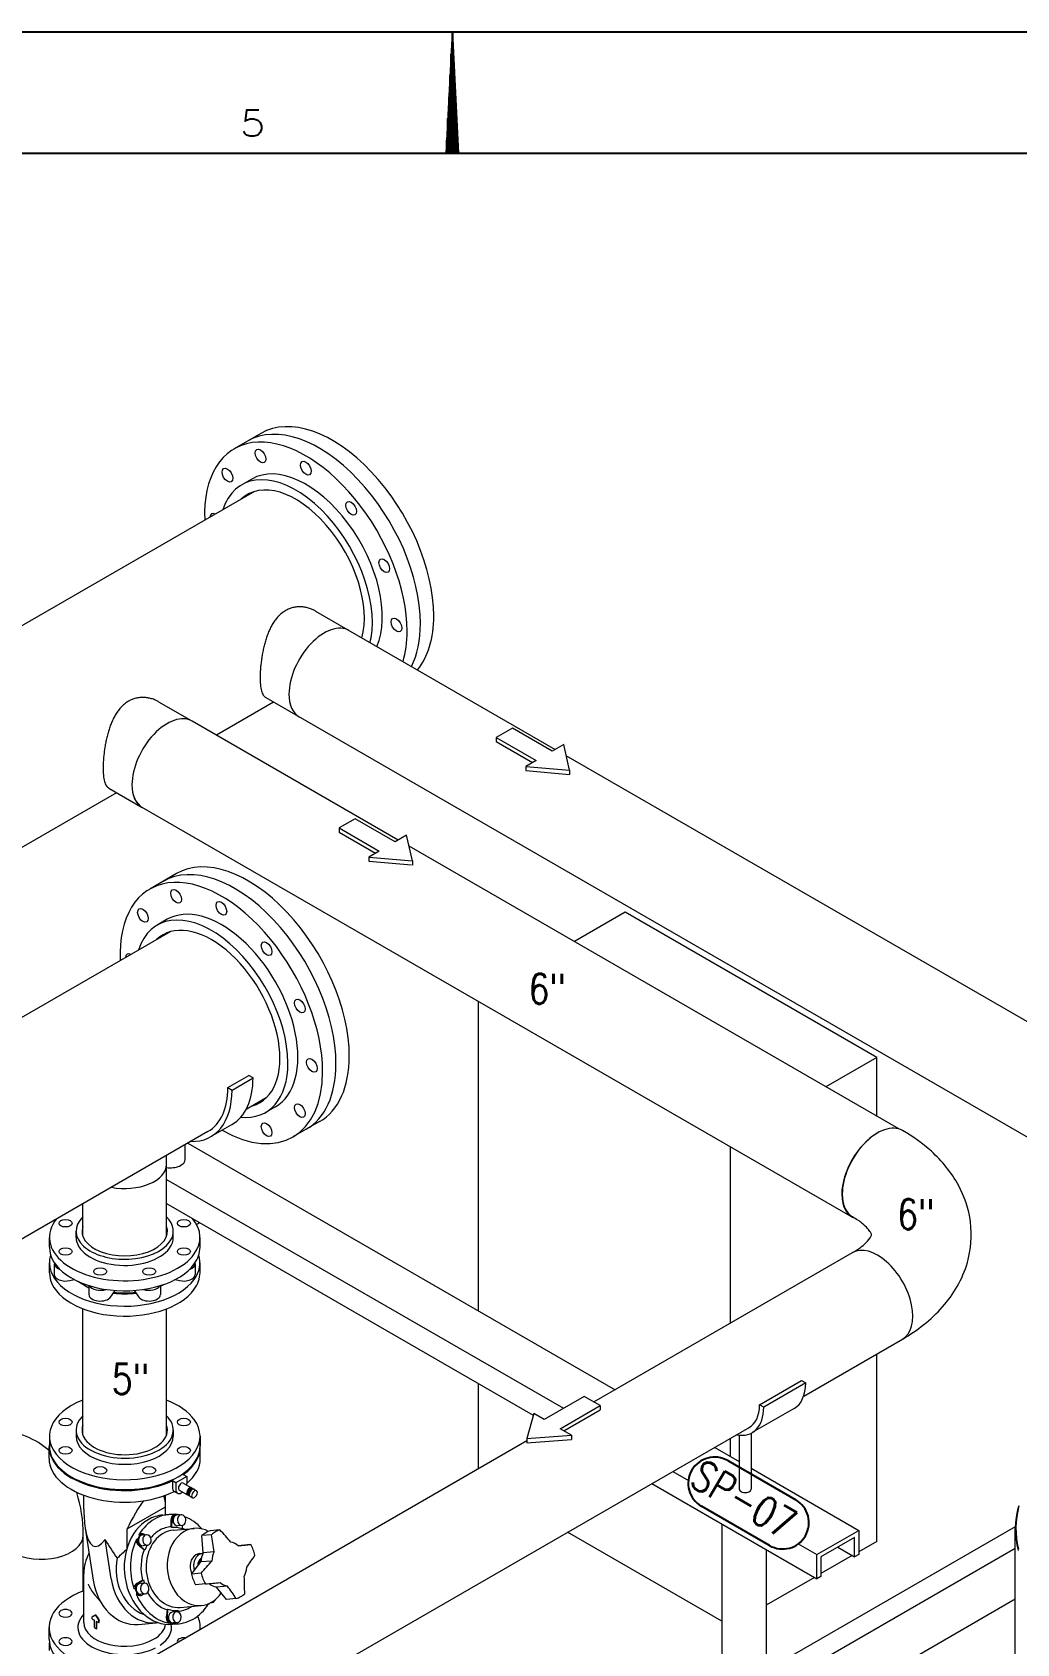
# Model space of a CAD drawing. Header units: millimetres. Extents: x -312439 to 477422, y -331570 to 212570.
# Drawn here: x 359732 to 363799, y 107253 to 113913 of the extents above; entities that cross this region are included whole.
import ezdxf

# ---------------------------------------------------------------- set-up
doc = ezdxf.new("R2010")
doc.units = ezdxf.units.MM
doc.layers.add('ARCONDTEXTO', color=4, linetype='Continuous')
doc.layers.add('FORMATO A1', color=1, linetype='Continuous')
doc.styles.add('ROMANS', font='romans.shx', dxfattribs={"height": 187.5})

# ---------------------------------------------------------------- blocks, each defined once
blk = doc.blocks.new('A$C2D342850')
at = {"layer": 'FORMATO A1', "color": 1, "linetype": 'Continuous'}
for p, q in [((84100, 0), (0, 0)), ((47150, 0), (47099.5, -1000)), ((47150, -1000), (47150, 0)), ((47200.5, -1000), (47150, 0)), ((47141, -1000), (47141, -178.22)), ((47159, -1000), (47159, -178.22)), ((47132, -1000), (47132, -356.44)), ((47168, -1000), (47168, -356.44)), ((47123, -1000), (47123, -534.65)), ((47177, -1000), (47177, -534.65)), ((47114, -1000), (47114, -712.87)), ((47186, -1000), (47186, -712.87)), ((47105, -1000), (47105, -891.09)), ((47195, -1000), (47195, -891.09))]:
    blk.add_line(p, q, dxfattribs=at)
at = {"layer": 'FORMATO A1', "color": 2, "linetype": 'Continuous'}
blk.add_line((2500, -1000), (83100, -1000), dxfattribs=at)
at = {"layer": 'FORMATO A1', "color": 1, "linetype": 'Continuous'}
blk.add_lwpolyline([(45552.39, -643.44), (45449.26, -643.44), (45438.95, -736.25), (45449.26, -725.94), (45480.2, -715.62), (45511.14, -715.62), (45542.08, -725.94), (45562.7, -746.56), (45573.01, -777.5), (45573.01, -798.12), (45562.7, -829.06), (45542.08, -849.69), (45511.14, -860), (45480.2, -860), (45449.26, -849.69), (45438.95, -839.37), (45428.64, -818.75)], dxfattribs=at)

msp = doc.modelspace()

# ---------------------------------------------------------------- linework, layer by layer
at = {"color": 4, "linetype": 'Continuous', "lineweight": 0, "extrusion": (-1.11022e-16, 0.816497, 0.57735)}
for p, q in [((360676.238, 112255.138), (360566.08, 112191.538)), ((360638.34, 112066.38), (360597.117, 112042.58)), ((360327.285, 110435.37), (360217.127, 110371.77)), ((360289.387, 110246.612), (360248.164, 110222.812)), ((360736.419, 109472.33), (360695.196, 109448.53)), ((360918.837, 109410.772), (360808.679, 109347.172)), ((359802.452, 108890.986), (359802.452, 108932.186)), ((359912.679, 108932.186), (359912.679, 108957.586)), ((360314.395, 108932.186), (360314.395, 108957.586)), ((360424.623, 108890.986), (360424.623, 108932.186)), ((359802.452, 108786.186), (359802.452, 108827.386)), ((359822.589, 108822.937), (359822.589, 108778.537)), ((360404.485, 108822.937), (360404.485, 108778.537)), ((360424.623, 108786.186), (360424.623, 108827.386)), ((359886.94, 108753.712), (359904.581, 108757.931)), ((359919.35, 108750.67), (359965.76, 108723.876)), ((359965.76, 108732.94), (359965.76, 108695.877)), ((360055.298, 108685.594), (360071.197, 108707.756)), ((360071.197, 108713.052), (360071.197, 108707.756)), ((360155.877, 108707.756), (360155.877, 108713.052)), ((360155.877, 108707.756), (360171.777, 108685.594)), ((360261.315, 108732.94), (360261.315, 108695.877)), ((360322.494, 108757.931), (360340.135, 108753.712)), ((359802.452, 108110.263), (359802.452, 108069.063)), ((359912.679, 108135.663), (359912.679, 108110.263)), ((360314.395, 108135.663), (360314.395, 108110.263)), ((360424.623, 108110.263), (360424.623, 108069.063)), ((359801.227, 108018.263), (359801.227, 108066.063)), ((360425.847, 108018.263), (360425.847, 108066.063)), ((360324.848, 107918.063), (360310.706, 107926.227)), ((360310.706, 107926.227), (360310.706, 107897.227)), ((360369.881, 107944.063), (360324.848, 107918.063)), ((360324.848, 107918.063), (360324.848, 107889.063)), ((360355.74, 107952.227), (360369.881, 107944.063)), ((360355.754, 107916.594), (360389.529, 107897.094)), ((360369.881, 107944.063), (360369.881, 107915.063)), ((359944.523, 107809.278), (359944.523, 107866.637)), ((360282.552, 107785.638), (360282.552, 107866.637)), ((360317.877, 107882.317), (360331.442, 107874.486)), ((360338.975, 107887.532), (360372.75, 107868.032)), ((360378.068, 107865.244), (360379.8, 107864.244)), ((360380.273, 107871.063), (360380.273, 107869.263)), ((360383.774, 107861.526), (360393.473, 107855.926)), ((360390.665, 107889.063), (360392.224, 107889.963)), ((360394.602, 107893.882), (360396.334, 107892.882)), ((360400.675, 107890.8), (360410.375, 107885.2)), ((360123.2, 107726.93), (360282.276, 107818.772)), ((360270.53, 107784.565), (360296.33, 107786.869)), ((360282.276, 107785.614), (360282.276, 107818.772)), ((360322.328, 107787.548), (360317.828, 107787.146)), ((360346.598, 107785.881), (360328.598, 107784.273)), ((359942.133, 107470.592), (359942.133, 107701.651)), ((359950.871, 107730.55), (359983.615, 107514.714)), ((360123.2, 107648.008), (360123.2, 107726.93)), ((360176.886, 107703.577), (360172.386, 107703.175)), ((360185.268, 107706.653), (360181.103, 107706.281)), ((360203.704, 107703.381), (360185.704, 107701.773)), ((360307.786, 107733.399), (360309.296, 107765.065)), ((360314.247, 107721.701), (360401.058, 107729.454)), ((360350.521, 107741.965), (360332.521, 107740.357)), ((360350.986, 107742.014), (360350.312, 107727.899)), ((360472.129, 107703.264), (360431.682, 107699.651)), ((360438.145, 107628.446), (360431.682, 107699.651)), ((360506.77, 107723.264), (360466.323, 107719.651)), ((360057.565, 107521.319), (360032.92, 107683.765)), ((360166.535, 107684.348), (360162.035, 107683.947)), ((360196.961, 107639.361), (360175.928, 107658.012)), ((360207.626, 107659.465), (360189.626, 107657.857)), ((360483.207, 107632.47), (360438.145, 107628.446)), ((360582.84, 107658.056), (360594.047, 107659.083)), ((360634.494, 107662.695), (360594.047, 107659.083)), ((360389.108, 107540.761), (360427.97, 107590.473)), ((360421.921, 107624.956), (360435.989, 107626.212)), ((360473.032, 107594.498), (360427.97, 107590.473)), ((359944.523, 107339.863), (359944.523, 107543.063)), ((360168.567, 107503.644), (360191.11, 107516.659)), ((360194.132, 107502.657), (360176.132, 107501.049)), ((360429.555, 107544.374), (360389.108, 107540.761)), ((360446.875, 107499.733), (360406.428, 107496.12)), ((360156.792, 107480.046), (360152.292, 107479.644)), ((360165.194, 107458.392), (360160.694, 107457.99)), ((360180.49, 107452.254), (360176.725, 107451.918)), ((360198.054, 107458.741), (360180.054, 107457.133)), ((360194.32, 107458.408), (360187.619, 107454.539)), ((360538.168, 107490.816), (360493.106, 107486.791)), ((360534.152, 107435.552), (360493.106, 107486.791)), ((360574.599, 107439.164), (360534.152, 107435.552)), ((359992.297, 107371.749), (359994.029, 107372.749)), ((360290.152, 107363.618), (360291.662, 107395.284)), ((360327.454, 107384.434), (360309.454, 107382.826)), ((360334.188, 107389.784), (360333.888, 107383.492)), ((360342.728, 107402.822), (360429.539, 107410.576)), ((360456.706, 107416.53), (360455.43, 107416.416)), ((360474.271, 107423.018), (360469.02, 107422.549)), ((359801.227, 107272.063), (359801.227, 107319.863)), ((359979.235, 107364.218), (359980.979, 107365.225)), ((359979.235, 107356.086), (359979.235, 107364.218)), ((359988.219, 107319.497), (359988.219, 107350.064)), ((359996.51, 107314.71), (359996.51, 107345.277)), ((359996.51, 107314.71), (359998.243, 107315.711)), ((359998.243, 107315.711), (359998.243, 107344.355)), ((360006.949, 107348.219), (360008.692, 107349.225)), ((360006.949, 107340.086), (360006.949, 107348.219)), ((360006.949, 107340.086), (360008.692, 107341.093)), ((360008.692, 107341.093), (360008.692, 107349.225)), ((360169.055, 107332.838), (360243.005, 107339.443)), ((360300.893, 107338.06), (360296.393, 107337.658)), ((360310.844, 107333.206), (360336.644, 107335.51)), ((360331.376, 107340.518), (360313.376, 107338.91)), ((360319.646, 107335.635), (360315.146, 107335.233)), ((360425.847, 107313.237), (360425.847, 107319.863)), ((359802.452, 107224.463), (359802.452, 107256.11))]:
    msp.add_line(p, q, dxfattribs=at)
at = {"color": 5, "linetype": 'Continuous', "lineweight": 0, "extrusion": (-1.11022e-16, 0.816497, 0.57735)}
for p, q in [((360650.292, 112015.015), (354182.485, 108280.825)), ((360902.285, 111520.449), (361892.396, 110948.808)), ((360696.16, 111163.431), (370500.469, 105502.91)), ((360253.591, 111145.926), (360391.319, 111066.409)), ((360728.877, 111144.541), (360492.442, 111008.035)), ((361243.712, 110574.29), (360392.271, 111065.869)), ((370706.594, 105859.928), (361937.317, 110922.873)), ((360080.184, 110770.018), (359213.502, 110269.639)), ((360047.467, 110788.907), (360186.146, 110708.841)), ((363118.627, 109015.782), (360186.146, 110708.851)), ((363311.823, 109380.265), (361288.621, 110548.361)), ((360301.339, 110195.247), (358248.773, 109010.197)), ((360697.912, 109508.364), (360614.976, 109460.481)), ((360457.614, 109369.627), (358368.473, 108163.461)), ((360286.594, 108937.961), (360286.594, 109270.889)), ((359940.481, 108937.961), (359940.481, 109071.061)), ((362051.479, 108251.796), (363120.486, 108868.987)), ((359940.481, 108116.037), (359940.481, 108636.937)), ((360286.594, 108116.037), (360286.594, 108636.937)), ((362918.417, 108276.298), (363326.61, 108511.969)), ((360653.561, 106968.683), (362696.175, 108147.987)), ((357853.465, 105828.071), (361775.33, 108092.361))]:
    msp.add_line(p, q, dxfattribs=at)
at = {"color": 1, "linetype": 'Continuous', "lineweight": 0, "extrusion": (-1.11022e-16, 0.816497, 0.57735)}
for p, q in [((361714.939, 111036.992), (361648.506, 110998.637)), ((361880.037, 110941.672), (361714.939, 111036.992)), ((361648.506, 110998.637), (361813.605, 110903.318)), ((361648.506, 110998.637), (361648.506, 110981.551)), ((361648.506, 110981.551), (361798.807, 110894.774)), ((361927.015, 110968.795), (361880.037, 110941.672)), ((361950.879, 110862.417), (361927.015, 110968.795)), ((361813.605, 110903.318), (361770.863, 110878.641)), ((361770.863, 110878.641), (361950.879, 110862.417)), ((361770.863, 110878.641), (361770.863, 110861.554)), ((361770.863, 110861.554), (361950.879, 110845.33)), ((361950.879, 110862.417), (361950.879, 110845.33)), ((361066.246, 110662.469), (360999.813, 110624.114)), ((361231.344, 110567.149), (361066.246, 110662.469)), ((360999.813, 110624.114), (361164.912, 110528.794)), ((360999.813, 110624.114), (360999.813, 110607.027)), ((360999.813, 110607.027), (361150.114, 110520.251)), ((361278.322, 110594.272), (361231.344, 110567.149)), ((361302.186, 110487.894), (361278.322, 110594.272)), ((361164.912, 110528.794), (361122.17, 110504.117)), ((361122.17, 110504.117), (361302.186, 110487.894)), ((361122.17, 110504.117), (361122.17, 110487.031)), ((361122.17, 110487.031), (361298.409, 110471.148)), ((361302.186, 110487.894), (361302.186, 110470.817)), ((362011.27, 108275.01), (361846.172, 108179.691)), ((361912.604, 108141.336), (362077.703, 108236.655)), ((362077.703, 108236.655), (362011.27, 108275.01)), ((362077.703, 108236.655), (362077.703, 108219.569)), ((361803.43, 108204.368), (361775.33, 108100.435)), ((361846.172, 108179.691), (361803.43, 108204.368)), ((361927.402, 108132.793), (362077.703, 108219.569)), ((361775.33, 108100.435), (361959.582, 108114.213)), ((361775.33, 108100.435), (361775.33, 108083.349)), ((361959.582, 108114.213), (361912.604, 108141.336)), ((361959.582, 108114.213), (361959.582, 108097.127)), ((361775.33, 108083.349), (361959.582, 108097.127))]:
    msp.add_line(p, q, dxfattribs=at)
at = {"color": 3, "linetype": 'Continuous', "lineweight": 0, "extrusion": (-1.11022e-16, 0.816497, 0.57735)}
for p, q in [((362181.343, 110275.728), (361971.089, 110154.338)), ((363220.573, 109675.728), (362181.343, 110275.728)), ((361575.125, 108627.984), (361575.125, 109906.924)), ((363220.573, 109675.728), (363010.319, 109554.338)), ((363220.573, 109432.948), (363220.573, 109675.728)), ((362614.356, 109306.924), (362614.356, 108576.773)), ((360410.34, 108985.983), (360422.78, 108993.291)), ((363220.573, 107675.728), (363220.573, 108450.748)), ((361575.125, 107976.773), (361575.125, 108327.984)), ((362614.356, 108100.748), (362614.356, 108027.984)), ((362551.34, 108064.366), (362652.505, 108005.959)), ((360282.552, 107786.503), (360283.116, 107785.689)), ((362579.959, 107345.587), (361943.169, 107713.238)), ((362579.959, 107747.843), (362579.959, 107152.086)), ((363792.783, 107736.296), (362809.167, 107168.405)), ((363792.703, 107165.917), (363792.703, 107728.805)), ((362763.67, 107641.777), (362763.67, 107167.51)), ((362985.887, 107182.435), (363792.703, 107648.25)), ((363220.573, 107675.728), (363145.703, 107632.502)), ((363118.604, 107616.856), (362989.819, 107542.502)), ((362962.72, 107526.856), (362763.67, 107411.935)), ((363792.703, 107436.25), (363276.662, 107138.314))]:
    msp.add_line(p, q, dxfattribs=at)
at = {"color": 7, "linetype": 'Continuous', "lineweight": 0, "extrusion": (-1.11022e-16, 0.816497, 0.57735)}
for p, q in [((360539.746, 109551.169), (360626.349, 109601.169)), ((360557.067, 109541.169), (360643.67, 109591.169)), ((360643.67, 109591.169), (360626.349, 109601.169)), ((360539.746, 109551.169), (360557.067, 109541.169)), ((360469.861, 109348.414), (360556.464, 109398.414)), ((360363.866, 109255.069), (360363.866, 109315.502)), ((360374.088, 109321.404), (362139.091, 108302.379)), ((360286.594, 109171.918), (361925.677, 108225.593)), ((360286.594, 109071.918), (361801.514, 108197.279)), ((362736.149, 108240.693), (362909.354, 108340.693)), ((362926.675, 108330.693), (362753.47, 108230.693)), ((362909.354, 108340.693), (362926.675, 108330.693)), ((362753.47, 108230.693), (362736.149, 108240.693)), ((362878.912, 108225.121), (362705.707, 108125.121)), ((362652.505, 108114.877), (362652.505, 107891.817)), ((362701.495, 108122.86), (362701.495, 107891.817)), ((362701.495, 107977.675), (363145.703, 107721.211)), ((362291.533, 107914.366), (362972.498, 107521.211)), ((362378.135, 107964.366), (362442.286, 107927.329)), ((362972.498, 107621.211), (363145.703, 107721.211)), ((363145.703, 107721.211), (363145.703, 107621.211)), ((362895.985, 107665.386), (362972.498, 107621.211)), ((363128.383, 107691.211), (362989.819, 107611.211)), ((363059.101, 107651.211), (363128.383, 107611.211)), ((363128.383, 107611.211), (363128.383, 107691.211)), ((362972.498, 107521.211), (362972.498, 107621.211)), ((362989.819, 107611.211), (362989.819, 107531.211)), ((363145.703, 107621.211), (363128.383, 107611.211)), ((362989.819, 107531.211), (362972.498, 107521.211))]:
    msp.add_line(p, q, dxfattribs=at)
at = {"color": 1}
for points in [[(362604.668, 108009.395), (362885.865, 107847.046)], [(362777.162, 107658.767), (362495.965, 107821.116)]]:
    msp.add_lwpolyline(points, dxfattribs=at)
for centre, start, end in [((362550.317, 107915.256), 60, 240), ((362831.514, 107752.907), 240, 60)]:
    msp.add_arc(centre, 108.703, start, end, dxfattribs=at)
at = {"color": 4, "linetype": 'Continuous', "lineweight": 0}
msp.add_arc((360113.537, 107543.063), 169.015, 150.3625726, 180, dxfattribs=at)
for centre, major_axis, ratio, start_param, end_param in [((360972.014, 111742.839), (295.776, -512.299), 0.57735027, 0.78539816, 3.14159265), ((360861.856, 111679.239), (295.776, -512.299), 0.57735027, 0.78539816, 3.97765017), ((360916.935, 111711.039), (295.776, -512.299), 0.57735027, 0.78539816, 3.14159265), ((360820.633, 111655.439), (223.516, -387.141), 0.57735027, 0.78539816, 3.6213146), ((360861.856, 111679.239), (-223.516, 387.141), 0.57735027, 3.54680739, 6.28318531), ((360487.733, 111895.239), (15.554, -26.941), 0.57735027, 2.37697695, 3.90620835), ((360972.014, 111742.839), (295.776, -512.299), 0.57735027, 0.21045752, 0.78539816), ((360820.633, 111655.439), (223.516, -387.141), 0.57735027, 0.54233193, 0.78539816), ((360861.856, 111679.239), (295.776, -512.299), 0.57735027, 0.50115513, 0.78539816), ((360916.935, 111711.039), (295.776, -512.299), 0.57735027, 0.36063175, 0.78539816), ((360623.061, 109923.071), (295.776, -512.299), 0.57735027, 0.78539816, 3.14159265), ((360567.982, 109891.271), (295.776, -512.299), 0.57735027, 0.78539816, 3.14159265), ((360512.903, 109859.471), (295.776, -512.299), 0.57735027, 0.78539816, 3.97765017), ((360512.903, 109859.471), (-223.516, 387.141), 0.57735027, 3.14159265, 6.28318531), ((360471.68, 109835.671), (223.516, -387.141), 0.57735027, 0.78539816, 3.6213146), ((360138.78, 110075.471), (15.554, -26.941), 0.57735027, 2.37697695, 3.90620835), ((360471.68, 109835.671), (223.516, -387.141), 0.57735027, 5.89172308, 7.06858347), ((360567.982, 109891.271), (295.776, -512.299), 0.57735027, 0, 0.78539816), ((360623.061, 109923.071), (295.776, -512.299), 0.57735027, 0, 0.78539816), ((360512.903, 109859.471), (295.776, -512.299), 0.57735027, 5.50444835, 7.06858347), ((360113.537, 108932.186), (311.085, 0), 0.57735027, 2.7040277, 5.89048623), ((360113.537, 108957.586), (200.858, 0), 0.57735027, 2.60918095, 5.89048623), ((360113.537, 108957.586), (200.858, 0), 0.57735027, 5.89048623, 6.81559701), ((360113.537, 108932.186), (311.085, 0), 0.57735027, 5.89048623, 6.73079698), ((360113.537, 108932.186), (200.858, 0), 0.57735027, 3.14159265, 5.89048623), ((360113.537, 108932.186), (200.858, 0), 0.57735027, 5.89048623, 6.28318531), ((360113.537, 108827.386), (311.085, 0), 0.57735027, 2.9635992, 5.89048623), ((360113.537, 108890.986), (311.085, 0), 0.57735027, 3.14159265, 5.89048623), ((360113.537, 108890.986), (311.085, 0), 0.57735027, 5.89048623, 6.28318531), ((360113.537, 108827.386), (311.085, 0), 0.57735027, 5.89048623, 6.46117876), ((360113.537, 108786.186), (311.085, 0), 0.57735027, 3.14159265, 5.89048623), ((359869.13, 108822.937), (-46.54, 0), 0.57735027, 6.14209881, 7.32295968), ((359869.13, 108778.537), (-46.54, 0), 0.57735027, 0, 1.96349541), ((360357.945, 108778.537), (46.54, 0), 0.57735027, 4.3196899, 6.28318531), ((360357.945, 108822.937), (46.54, 0), 0.57735027, 5.24341093, 6.42427181), ((360113.537, 108786.186), (311.085, 0), 0.57735027, 5.89048623, 6.28318531), ((360012.3, 108740.277), (46.54, 0), 0.57735027, 3.44340421, 5.24143388), ((360113.537, 108830.586), (227.803, 0), 0.57735027, 4.50645301, 4.91832495), ((360113.537, 108833.786), (227.803, 0), 0.57735027, 4.51593733, 4.90884063), ((360214.774, 108740.277), (46.54, 0), 0.57735027, 4.18334408, 5.98137375), ((360113.537, 108830.586), (227.803, 0), 0.57735027, 5.41827403, 5.49087005), ((360012.3, 108695.877), (46.54, 0), 0.57735027, 3.14159265, 5.89048623), ((360214.774, 108695.877), (46.54, 0), 0.57735027, 3.53429174, 6.28318531), ((360113.537, 108110.263), (311.085, 0), 0.57735027, 2.16072194, 6.67588439), ((360113.537, 108110.263), (311.085, 0), 0.57735027, 0.39269908, 0.98087071), ((360113.537, 108135.663), (200.858, 0), 0.57735027, 2.60918095, 6.67588439), ((360113.537, 108135.663), (200.858, 0), 0.57735027, 0.39269908, 0.5324117), ((360113.537, 108110.263), (200.858, 0), 0.57735027, 3.14159265, 6.28318531), ((360113.537, 108066.063), (312.31, 0), 0.57735027, 3.0530022, 5.39564886), ((360113.537, 108069.063), (311.085, 0), 0.57735027, 3.14159265, 6.28318531), ((360113.537, 108066.063), (312.31, 0), 0.57735027, 5.59992542, 6.37177576), ((360113.537, 108018.263), (312.31, 0), 0.57735027, 3.14159265, 5.42725986), ((360113.537, 108018.263), (312.31, 0), 0.57735027, 5.67519642, 6.28318531), ((360347.364, 107902.063), (8.39, 14.531), 0.57735027, 0.78539816, 3.14159265), ((360347.364, 107902.063), (8.39, 14.531), 0.57735027, 0, 0.78539816), ((360347.364, 107902.063), (-15.922, -27.577), 0.57735027, 2.12577253, 2.35619449), ((360381.139, 107882.563), (8.39, 14.531), 0.57735027, 5.9436171, 7.06858347), ((360113.537, 107439.95), (142.463, 450.411), 0.20190622, 0.52778464, 0.94545449), ((360113.537, 107439.95), (142.463, 450.411), 0.20190622, 5.77224957, 5.99877326), ((360347.364, 107902.063), (-15.922, -27.577), 0.57735027, 5.49778714, 7.29900543), ((360381.139, 107882.563), (8.39, 14.531), 0.57735027, 0.78539816, 3.48116086), ((360386.335, 107879.563), (8.267, 14.319), 0.57735027, 0.78539816, 3.14159265), ((360381.139, 107882.563), (4.899, 8.485), 0.57735027, 0.78539816, 2.79397022), ((360388.067, 107878.563), (8.267, 14.319), 0.57735027, 0.78539816, 3.34982476), ((360388.067, 107878.563), (7.348, 12.728), 0.57735027, 0.78539816, 3.13938294), ((360392.224, 107876.163), (8.451, 14.637), 0.57735027, 0.78539816, 3.14159265), ((360390.665, 107877.063), (7.348, 12.728), 0.57735027, 0.78539816, 2.35619449), ((360381.139, 107882.563), (4.899, 8.485), 0.57735027, 0.34762244, 0.78539816), ((360386.335, 107879.563), (8.267, 14.319), 0.57735027, 0, 0.78539816), ((360388.067, 107878.563), (8.267, 14.319), 0.57735027, 6.0749532, 7.06858347), ((360388.067, 107878.563), (7.348, 12.728), 0.57735027, 0.00220971, 0.78539816), ((360401.924, 107870.563), (8.451, 14.637), 0.57735027, 0.78539816, 3.92699082), ((360392.224, 107876.163), (8.451, 14.637), 0.57735027, 0, 0.78539816), ((360401.924, 107870.563), (8.451, 14.637), 0.57735027, 3.92699082, 7.06858347), ((360113.537, 107640.263), (-109.997, 312.406), 0.41075435, 0.86214009, 1.13708782), ((360316.487, 107561.19), (20.157, -225.679), 0.78867513, 3.49247206, 3.96360681), ((360290.687, 107558.885), (20.157, -225.679), 0.78867513, 3.14159265, 3.49247206), ((360316.487, 107561.19), (20.157, -225.679), 0.78867513, 3.02133731, 3.49247206), ((360330.559, 107762.315), (2.397, -26.838), 0.78867513, 3.42555511, 4.53966962), ((360330.559, 107762.315), (-1.961, 21.958), 0.78867513, 0.35087941, 3.14159265), ((360320.987, 107561.591), (20.157, -225.679), 0.78867513, 2.92169041, 3.02133731), ((360330.559, 107762.315), (-1.961, 21.958), 0.78867513, 0, 0.35087941), ((360348.559, 107763.923), (-1.961, 21.958), 0.78867513, 0.35087941, 3.49247206), ((360348.559, 107763.923), (-1.961, 21.958), 0.78867513, 3.49247206, 6.63406472), ((360316.487, 107561.19), (20.157, -225.679), 0.78867513, 2.3251827, 2.77273071), ((360113.537, 108292.569), (125.52, 637.854), 0.17744612, 2.6827721, 3.48140341), ((360290.687, 107558.885), (20.157, -225.679), 0.78867513, 3.49247206, 6.28318531), ((360320.987, 107561.591), (20.157, -225.679), 0.78867513, 3.96360681, 4.06853487), ((360187.665, 107679.815), (1.961, -21.958), 0.78867513, 3.49247206, 6.28318531), ((360187.665, 107679.815), (2.397, -26.838), 0.78867513, 2.52903792, 3.55938902), ((360187.665, 107679.815), (1.961, -21.958), 0.78867513, 3.14159265, 3.49247206), ((360205.665, 107681.423), (1.961, -21.958), 0.78867513, 3.49247206, 6.63406472), ((360328.487, 107562.261), (14.241, -159.439), 0.78867513, 3.49247206, 6.28318531), ((360205.665, 107681.423), (1.961, -21.958), 0.78867513, 0.35087941, 3.49247206), ((360319.241, 107561.436), (15.584, -174.478), 0.78867513, 3.49247206, 3.81420683), ((360319.241, 107561.436), (15.584, -174.478), 0.78867513, 3.1233025, 3.49247206), ((360328.487, 107562.261), (14.241, -159.439), 0.78867513, 3.14159265, 3.49247206), ((360415.298, 107570.015), (14.241, -159.439), 0.78867513, 3.49247206, 6.63406472), ((360320.987, 107561.591), (15.33, -171.638), 0.78867513, 2.81186798, 3.12587859), ((360319.241, 107561.436), (15.584, -174.478), 0.78867513, 2.72335862, 2.80178161), ((360415.298, 107570.015), (14.241, -159.439), 0.78867513, 2.67036788, 3.49247206), ((360500.237, 107577.601), (13.075, -146.387), 0.78867513, 3.32502399, 3.65992014), ((360540.684, 107581.214), (-13.075, 146.387), 0.78867513, 0.35087941, 0.51832749), ((359951.233, 107528.434), (-80.195, 875.158), 0.61480915, 4.7750799, 4.85691043), ((360540.684, 107581.214), (-13.075, 146.387), 0.78867513, 0.18343133, 0.35087941), ((360047.688, 107584.123), (-692.367, 541.258), 0.47025443, 4.31111475, 4.39294528), ((360113.537, 107837.463), (-109.997, 312.406), 0.41075435, 1.93571912, 2.24746612), ((360316.487, 107561.19), (20.157, -225.679), 0.78867513, 4.06853487, 5.01080437), ((360187.665, 107679.815), (2.397, -26.838), 0.78867513, 4.47275266, 5.58686717), ((360319.241, 107561.436), (15.584, -174.478), 0.78867513, 4.17050005, 4.90883918), ((360320.987, 107561.591), (15.33, -171.638), 0.78867513, 4.03823079, 4.17307614), ((360545.3, 107581.626), (-8.172, 91.492), 0.78867513, 0.91288839, 1.35966676), ((360545.3, 107581.626), (-8.172, 91.492), 0.78867513, 5.62527737, 6.07205574), ((360001.677, 107605.942), (875.227, 79.434), 0.00111499, 5.4386381, 5.52046863), ((360540.684, 107581.214), (-13.075, 146.387), 0.78867513, 5.06326839, 5.23071647), ((360540.684, 107581.214), (-13.075, 146.387), 0.78867513, 4.89582031, 5.06326839), ((360223.937, 107552.923), (16.452, -184.203), 0.78867513, 4.3470859, 5.96220821), ((360426.737, 107571.037), (4.816, -53.919), 0.78867513, 3.49247206, 5.18295352), ((360440.805, 107572.293), (4.816, -53.919), 0.78867513, 3.49247206, 4.9562129), ((360426.737, 107571.037), (4.816, -53.919), 0.78867513, 3.14159265, 3.49247206), ((360446.087, 107572.765), (3.487, -39.036), 0.78867513, 3.55078687, 4.61006911), ((360456.737, 107573.716), (4.031, -45.136), 0.78867513, 3.8637936, 4.46046304), ((360440.805, 107572.293), (4.816, -53.919), 0.78867513, 3.11509217, 3.49247206), ((360500.237, 107577.601), (8.172, -91.492), 0.78867513, 4.05448104, 4.50125942), ((359966.57, 107585.673), (685.892, 549.439), 0.39604584, 5.10411779, 5.18594832), ((360545.3, 107581.626), (-8.172, 91.492), 0.78867513, 4.05448104, 4.50125942), ((360049.904, 107481.643), (685.892, 549.439), 0.39604584, 5.31415768, 5.39598821), ((360149.987, 107546.318), (19.067, -213.481), 0.78867513, 4.79028276, 6.28318531), ((360223.937, 107552.923), (19.067, -213.481), 0.78867513, 4.79028276, 6.33318172), ((360178.093, 107479.091), (-2.397, 26.838), 0.78867513, 0.35087941, 1.46499392), ((360178.093, 107479.091), (1.961, -21.958), 0.78867513, 3.49247206, 6.28318531), ((360178.093, 107479.091), (1.961, -21.958), 0.78867513, 3.14159265, 3.49247206), ((360196.093, 107480.699), (1.961, -21.958), 0.78867513, 3.49247206, 6.63406472), ((360196.093, 107480.699), (1.961, -21.958), 0.78867513, 0.35087941, 3.49247206), ((360320.987, 107561.591), (15.33, -171.638), 0.78867513, 4.90626309, 4.99133658), ((360500.237, 107577.601), (13.075, -146.387), 0.78867513, 4.89582031, 5.23071647), ((360540.684, 107581.214), (-13.075, 146.387), 0.78867513, 1.75422766, 1.92167574), ((360540.684, 107581.214), (-13.075, 146.387), 0.78867513, 1.92167574, 2.08912382), ((360014.798, 107461.374), (875.227, 79.434), 0.00111499, 5.22859821, 5.31042874), ((360500.237, 107577.601), (8.172, -91.492), 0.78867513, 5.62700023, 6.07205574), ((360545.3, 107581.626), (-8.172, 91.492), 0.78867513, 2.48368471, 2.93046309), ((360065.241, 107538.881), (80.195, -875.158), 0.61480915, 1.42344736, 1.50527789), ((360113.537, 107319.863), (312.31, 0), 0.57735027, 2.14263185, 4.74984675), ((360320.987, 107561.591), (-20.157, 225.679), 0.78867513, 1.86921171, 1.97413976), ((360316.487, 107561.19), (20.157, -225.679), 0.78867513, 5.11573242, 6.05800192), ((360178.093, 107479.091), (-2.397, 26.838), 0.78867513, 2.37835756, 3.49247206), ((360319.241, 107561.436), (15.584, -174.478), 0.78867513, 5.23473025, 5.95603674), ((360415.298, 107570.015), (14.241, -159.439), 0.78867513, 0.35087941, 0.76322728), ((360472.309, 107444.976), (-1.961, 21.958), 0.78867513, 3.49247206, 4.21092931), ((359968.787, 107483.193), (-692.367, 541.258), 0.47025443, 4.10107486, 4.18290539), ((360540.684, 107581.214), (-13.075, 146.387), 0.78867513, 3.32502399, 3.49247206), ((360540.684, 107581.214), (-13.075, 146.387), 0.78867513, 3.49247206, 3.65992014), ((359869.243, 107378.285), (27.312, 0), 0.57735027, 2.35619449, 5.49778714), ((359869.243, 107378.285), (27.312, 0), 0.57735027, 5.49778714, 8.6393798), ((360113.537, 107319.863), (193.51, 0), 0.57735027, 2.63297339, 5.4254057), ((360113.537, 107441.747), (171.464, 98.93), 0.00028422, 3.81232099, 3.92685677), ((360113.537, 107441.747), (169.015, 97.517), 0.00028422, 3.81065404, 3.9268572), ((360113.537, 107441.756), (-121.263, 209.897), 0.57753972, 1.57066206, 1.68519824), ((360113.537, 107441.756), (-119.531, 206.898), 0.57753972, 1.5706625, 1.68686608), ((360320.987, 107561.591), (15.33, -171.638), 0.78867513, 5.95346064, 6.26747125), ((360311.415, 107360.868), (1.961, -21.958), 0.78867513, 3.49247206, 6.28318531), ((360311.415, 107360.868), (1.961, -21.958), 0.78867513, 3.14159265, 3.49247206), ((360329.415, 107362.476), (1.961, -21.958), 0.78867513, 3.49247206, 6.63406472), ((360329.415, 107362.476), (1.961, -21.958), 0.78867513, 0.35087941, 3.49247206), ((360319.241, 107561.436), (15.584, -174.478), 0.78867513, 6.27755763, 6.63406472), ((360319.241, 107561.436), (15.584, -174.478), 0.78867513, 0.35087941, 0.41823404), ((360316.487, 107561.19), (20.157, -225.679), 0.78867513, 0.35087941, 0.80912319), ((360113.537, 107319.863), (312.31, 0), 0.57735027, 6.24572754, 6.54817654), ((360454.309, 107443.368), (-2.397, 26.838), 0.78867513, 3.08799829, 3.55938902), ((360320.987, 107561.591), (-20.157, 225.679), 0.78867513, 3.96360681, 3.97106524), ((360472.309, 107444.976), (-1.961, 21.958), 0.78867513, 2.91243276, 3.49247206), ((360113.537, 107339.863), (169.015, 0), 0.57735027, 3.14159265, 5.49778714), ((360113.537, 107417.629), (-171.464, 0), 0.57735027, 0.67089233, 0.7511986), ((360113.537, 107387.063), (-171.464, 0), 0.57735027, 0.7511986, 0.81959773), ((360113.537, 107417.629), (-171.464, 0), 0.57735027, 0.81959773, 0.89996428), ((360113.537, 107339.863), (169.015, 0), 0.57735027, 5.49778714, 6.21854057), ((360113.537, 107319.863), (193.51, 0), 0.57735027, 5.57016859, 6.39963008), ((360311.415, 107360.868), (-2.397, 26.838), 0.78867513, 1.39807696, 2.51219147), ((360320.987, 107561.591), (-20.157, 225.679), 0.78867513, 2.91640926, 3.02133731), ((360316.487, 107561.19), (20.157, -225.679), 0.78867513, 6.16292997, 6.63406472), ((360311.415, 107360.868), (-2.397, 26.838), 0.78867513, 3.42555511, 3.75414739), ((360113.537, 107272.063), (312.31, 0), 0.57735027, 3.14159265, 4.50414373), ((359869.243, 107261.441), (27.312, 0), 0.57735027, 2.35619449, 5.49778714), ((359869.243, 107261.441), (27.312, 0), 0.57735027, 5.49778714, 8.6393798), ((360357.832, 107261.441), (27.312, 0), 0.57735027, 2.35619449, 3.33047471), ((360357.832, 107261.441), (27.312, 0), 0.57735027, 1.38191427, 2.35619449)]:
    msp.add_ellipse(centre, major_axis=major_axis, ratio=ratio, start_param=start_param, end_param=end_param, dxfattribs=at)
for centre, major_axis in [((360674.794, 112161.362), (15.554, -26.941)), ((360537.856, 112082.3), (15.554, -26.941)), ((360861.856, 112111.239), (15.554, -26.941)), ((361048.917, 111945.362), (15.554, -26.941)), ((361185.856, 111708.177), (15.554, -26.941)), ((361235.979, 111463.239), (15.554, -26.941)), ((360325.841, 110341.594), (15.554, -26.941)), ((360512.903, 110291.471), (15.554, -26.941)), ((360188.903, 110262.532), (15.554, -26.941)), ((360699.964, 110125.594), (15.554, -26.941)), ((360836.903, 109888.409), (15.554, -26.941)), ((360887.026, 109643.471), (15.554, -26.941)), ((360836.903, 109456.409), (15.554, -26.941)), ((360699.964, 109377.348), (15.554, -26.941)), ((359869.13, 108990.635), (26.944, 0)), ((360357.945, 108990.635), (26.944, 0)), ((359869.13, 108873.737), (26.944, 0)), ((360357.945, 108873.737), (26.944, 0)), ((360012.3, 108791.077), (26.944, 0)), ((360214.774, 108791.077), (26.944, 0)), ((359869.13, 108168.712), (26.944, 0)), ((360357.945, 108168.712), (26.944, 0)), ((359869.13, 108051.814), (26.944, 0)), ((360357.945, 108051.814), (26.944, 0)), ((360012.3, 107969.154), (26.944, 0)), ((360214.774, 107969.154), (26.944, 0))]:
    msp.add_ellipse(centre, major_axis=major_axis, ratio=0.57735027, dxfattribs=at)
at = {"color": 5, "linetype": 'Continuous', "lineweight": 0}
for centre, major_axis, start_param, end_param in [((360820.633, 111655.439), (200.246, -346.836), 0.51340821, 3.28160648), ((360937.902, 111261.873), (-103.062, -178.509), 3.14159265, 5.49778714), ((360937.902, 111261.873), (103.062, 178.509), 0, 2.35619449), ((360937.902, 111261.873), (-103.062, -178.509), 5.49778714, 6.28318531), ((360937.902, 111261.873), (103.062, 178.509), 2.35619449, 3.14159265), ((360289.209, 110887.36), (-103.062, -178.509), 3.14159265, 5.49778714), ((360289.209, 110887.36), (-103.062, -178.509), 5.49778714, 6.28318531), ((360289.209, 110887.35), (103.062, 178.509), 2.35619449, 3.15078769), ((360471.68, 109835.671), (200.246, -346.836), 6.14317148, 9.56479178), ((363223.548, 109195.378), (-103.062, -178.509), 3.14159265, 5.49778714), ((363221.69, 109194.291), (-103.062, -178.509), 3.92699082, 5.49778714), ((360113.537, 109233.974), (-173.056, 0), 1.24752651, 3.14159265), ((360113.537, 109233.974), (173.056, 0), 4.38911916, 6.28318531), ((363221.69, 109194.291), (-103.062, -178.509), 5.49778714, 6.40824165), ((363223.548, 109195.378), (-103.062, -178.509), 5.49778714, 6.28318531), ((360113.537, 108957.586), (176.363, 0), 2.94763963, 6.47713833), ((363223.548, 108690.478), (-103.062, 178.509), 3.14159265, 6.28318531), ((360113.537, 108135.663), (176.363, 0), 2.94763963, 3.53429174), ((360113.537, 108135.663), (176.363, 0), 3.53429174, 6.47713833), ((359769.077, 107701.651), (-173.056, 0), 0.78539816, 3.14159265)]:
    msp.add_ellipse(centre, major_axis=major_axis, ratio=0.57735027, start_param=start_param, end_param=end_param, dxfattribs=at)
at = {"color": 3, "linetype": 'Continuous', "lineweight": 0}
for centre, major_axis, start_param, end_param in [((360289.209, 110887.35), (103.062, 178.509), 2.35613471, 2.35619449), ((364841.471, 107728.805), (-1048.768, 0), 6.12772105, 6.43448057), ((364841.471, 107728.805), (-1046.319, 0), 6.1272654, 6.42392093)]:
    msp.add_ellipse(centre, major_axis=major_axis, ratio=0.57735027, start_param=start_param, end_param=end_param, dxfattribs=at)
at = {"color": 7, "linetype": 'Continuous', "lineweight": 0}
for centre, major_axis, start_param, end_param in [((360345.93, 109763.069), (210.534, -364.655), 0, 0.78539816), ((360259.327, 109713.069), (210.534, -364.655), 5.94041338, 7.06858347), ((360259.327, 109713.069), (198.286, -343.442), 0, 0.78539816), ((360302.629, 109255.069), (-61.237, 0), 1.30585817, 3.14159265), ((362763.602, 108424.843), (-115.31, 199.722), 3.14159265, 3.92699082), ((362590.397, 108324.843), (-103.062, 178.509), 3.11488021, 3.92699082), ((362590.397, 108324.843), (-115.31, 199.722), 2.67580402, 3.92699082), ((362677, 107891.817), (24.495, 0), 3.14159265, 6.28318531)]:
    msp.add_ellipse(centre, major_axis=major_axis, ratio=0.57735027, start_param=start_param, end_param=end_param, dxfattribs=at)
at = {"color": 5, "linetype": 'Continuous', "lineweight": 0}
for points, knots in [([(360777.994, 111522.496), (360773.309, 111519.791), (360768.701, 111516.709), (360759.742, 111509.81), (360755.391, 111505.994), (360747.018, 111497.683), (360742.997, 111493.188), (360735.329, 111483.604), (360731.683, 111478.515), (360724.788, 111467.852), (360721.536, 111462.273), (360715.426, 111450.743), (360712.568, 111444.79), (360707.24, 111432.648), (360704.768, 111426.457), (360700.193, 111413.982), (360698.09, 111407.697), (360694.237, 111395.209), (360692.416, 111388.777), (360689.008, 111375.646), (360687.421, 111368.946), (360684.496, 111355.409), (360683.158, 111348.571), (360680.735, 111334.889), (360679.651, 111328.045), (360677.738, 111314.482), (360676.907, 111307.755), (360675.494, 111294.543), (360674.913, 111288.057), (360673.991, 111275.442), (360673.652, 111269.313), (360673.204, 111257.518), (360673.096, 111251.851), (360673.096, 111241.066), (360673.204, 111235.795), (360673.652, 111225.627), (360673.991, 111220.73), (360674.913, 111211.415), (360675.494, 111206.996), (360676.907, 111198.715), (360677.738, 111194.853), (360679.651, 111187.736), (360680.735, 111184.478), (360683.158, 111178.589), (360684.496, 111175.959), (360687.421, 111171.328), (360689.008, 111169.327), (360692.416, 111165.934), (360694.237, 111164.541), (360696.16, 111163.431)], [0, 0, 0, 0, 8.11510568, 8.11510568, 16.23021135, 16.23021135, 24.34531703, 24.34531703, 32.46042271, 32.46042271, 40.57552839, 40.57552839, 48.69063406, 48.69063406, 56.80573974, 56.80573974, 64.92084542, 64.92084542, 73.00951141, 73.00951141, 81.09817741, 81.09817741, 89.1868434, 89.1868434, 97.2755094, 97.2755094, 105.36417539, 105.36417539, 113.45284139, 113.45284139, 121.54150739, 121.54150739, 129.63017338, 129.63017338, 137.71883938, 137.71883938, 145.80750537, 145.80750537, 153.89617137, 153.89617137, 161.98483736, 161.98483736, 170.07350336, 170.07350336, 178.16216935, 178.16216935, 186.25083535, 186.25083535, 194.33950134, 194.33950134, 194.33950134, 194.33950134]), ([(360902.285, 111520.449), (360897.833, 111523.019), (360893.145, 111525.383), (360883.389, 111529.584), (360878.322, 111531.423), (360867.921, 111534.483), (360862.586, 111535.706), (360851.77, 111537.464), (360846.289, 111538.001), (360835.305, 111538.341), (360829.797, 111538.145), (360818.876, 111536.997), (360813.463, 111536.045), (360802.85, 111533.395), (360797.649, 111531.696), (360787.564, 111527.6), (360782.679, 111525.201), (360777.994, 111522.496)], [453.5998481, 453.5998481, 453.5998481, 453.5998481, 461.71495378, 461.71495378, 469.83005946, 469.83005946, 477.94516514, 477.94516514, 486.06027081, 486.06027081, 494.17537649, 494.17537649, 502.29048217, 502.29048217, 510.40558784, 510.40558784, 518.52069352, 518.52069352, 518.52069352, 518.52069352]), ([(360253.591, 111145.926), (360249.14, 111148.496), (360244.451, 111150.859), (360234.696, 111155.061), (360229.629, 111156.899), (360219.228, 111159.96), (360213.893, 111161.182), (360203.077, 111162.941), (360197.596, 111163.478), (360186.612, 111163.818), (360181.104, 111163.622), (360170.183, 111162.473), (360164.77, 111161.521), (360154.157, 111158.871), (360148.956, 111157.173), (360138.871, 111153.076), (360133.986, 111150.678), (360129.301, 111147.973)], [453.5998481, 453.5998481, 453.5998481, 453.5998481, 461.71495378, 461.71495378, 469.83005946, 469.83005946, 477.94516514, 477.94516514, 486.06027081, 486.06027081, 494.17537649, 494.17537649, 502.29048217, 502.29048217, 510.40558784, 510.40558784, 518.52069352, 518.52069352, 518.52069352, 518.52069352]), ([(360129.301, 111147.973), (360124.615, 111145.268), (360120.008, 111142.186), (360111.049, 111135.287), (360106.697, 111131.471), (360098.325, 111123.16), (360094.304, 111118.665), (360086.636, 111109.08), (360082.99, 111103.992), (360076.095, 111093.329), (360072.842, 111087.75), (360066.733, 111076.219), (360063.875, 111070.267), (360058.546, 111058.125), (360056.074, 111051.934), (360051.5, 111039.459), (360049.397, 111033.174), (360045.543, 111020.685), (360043.723, 111014.254), (360040.315, 111001.123), (360038.728, 110994.423), (360035.803, 110980.886), (360034.464, 110974.048), (360032.042, 110960.366), (360030.958, 110953.521), (360029.044, 110939.958), (360028.213, 110933.232), (360026.801, 110920.02), (360026.219, 110913.533), (360025.298, 110900.919), (360024.959, 110894.79), (360024.511, 110882.995), (360024.403, 110877.328), (360024.403, 110866.543), (360024.511, 110861.272), (360024.959, 110851.104), (360025.298, 110846.207), (360026.219, 110836.892), (360026.801, 110832.473), (360028.213, 110824.192), (360029.044, 110820.33), (360030.958, 110813.213), (360032.042, 110809.954), (360034.464, 110804.066), (360035.803, 110801.435), (360038.728, 110796.804), (360040.315, 110794.804), (360043.723, 110791.411), (360045.543, 110790.018), (360047.467, 110788.907)], [0, 0, 0, 0, 8.11510568, 8.11510568, 16.23021135, 16.23021135, 24.34531703, 24.34531703, 32.46042271, 32.46042271, 40.57552839, 40.57552839, 48.69063406, 48.69063406, 56.80573974, 56.80573974, 64.92084542, 64.92084542, 73.00951141, 73.00951141, 81.09817741, 81.09817741, 89.1868434, 89.1868434, 97.2755094, 97.2755094, 105.36417539, 105.36417539, 113.45284139, 113.45284139, 121.54150739, 121.54150739, 129.63017338, 129.63017338, 137.71883938, 137.71883938, 145.80750537, 145.80750537, 153.89617137, 153.89617137, 161.98483736, 161.98483736, 170.07350336, 170.07350336, 178.16216935, 178.16216935, 186.25083535, 186.25083535, 194.33950134, 194.33950134, 194.33950134, 194.33950134]), ([(363326.61, 108511.969), (363388.589, 108547.752), (363444.898, 108591.292), (363537.696, 108696.444), (363574.609, 108758.401), (363609.947, 108881.685), (363614.622, 108939.646), (363600.463, 109049.586), (363582.833, 109101.286), (363528.729, 109201.21), (363490.095, 109247.801), (363409.647, 109320.605), (363369.525, 109349.11), (363326.61, 109373.887)], [1.57079633, 1.57079633, 1.57079633, 1.57079633, 1.88495559, 1.88495559, 2.1921911, 2.1921911, 2.43041341, 2.43041341, 2.65917144, 2.65917144, 2.92406257, 2.92406257, 3.14159265, 3.14159265, 3.14159265, 3.14159265]), ([(363120.486, 108868.987), (363143.77, 108882.43), (363161.686, 108896.231), (363186.037, 108919.777), (363192.536, 108929.391), (363199.431, 108942.522), (363198.542, 108942.903), (363198.54, 108942.956), (363199.247, 108944.635), (363189.242, 108961.517), (363178.749, 108974.874), (363149.408, 108998.641), (363136.143, 109007.829), (363120.486, 109016.869)], [1.57079633, 1.57079633, 1.57079633, 1.57079633, 1.81792283, 1.81792283, 2.06181007, 2.06181007, 2.37173543, 2.37173543, 2.68589469, 2.68589469, 2.97542219, 2.97542219, 3.14159265, 3.14159265, 3.14159265, 3.14159265]), ([(359801.227, 108051.434), (359773.629, 108075.209), (359741.982, 108094.81), (359666.197, 108126.451), (359621.205, 108135.335), (359525.839, 108137.944), (359475.745, 108129.412), (359403.943, 108106.282), (359380.335, 108096.712), (359357.316, 108085.632)], [3.817877546, 3.817877546, 3.817877546, 3.817877546, 4.00120974, 4.00120974, 4.22996777, 4.22996777, 4.4948589, 4.4948589, 4.629461048, 4.629461048, 4.629461048, 4.629461048])]:
    msp.add_open_spline(points, degree=3, knots=knots, dxfattribs=at)
at = {"color": 4, "linetype": 'Continuous', "lineweight": 0}
for points, knots in [([(359942.133, 107701.651), (359942.133, 107761.736), (359934.113, 107820.956), (359914.939, 107878.027), (359914.721, 107878.669), (359914.502, 107879.311)], [3.141592654, 3.141592654, 3.141592654, 3.141592654, 3.455751919, 3.455751919, 3.459329949, 3.459329949, 3.459329949, 3.459329949]), ([(360310.706, 107897.227), (360310.706, 107896.354), (360310.748, 107895.494), (360310.919, 107893.818), (360311.046, 107893.012), (360311.548, 107890.685), (360312.042, 107889.254), (360313.025, 107887.297), (360313.393, 107886.679), (360314.192, 107885.535), (360314.625, 107885.005), (360315.555, 107884.028), (360316.053, 107883.582), (360316.996, 107882.865), (360317.428, 107882.577), (360317.877, 107882.317)], [0.0511426135, 0.0511426135, 0.0511426135, 0.0511426135, 0.05244948, 0.05244948, 0.0537563466, 0.0537563466, 0.0563700797, 0.0563700797, 0.0576769463, 0.0576769463, 0.0589838128, 0.0589838128, 0.0602906794, 0.0602906794, 0.0613043313, 0.0613043313, 0.0613043313, 0.0613043313]), ([(360306.013, 107764.772), (360305.998, 107767.263), (360306.26, 107769.661), (360307.057, 107773.122), (360307.394, 107774.256), (360308.185, 107776.41), (360308.642, 107777.437), (360309.674, 107779.395), (360310.253, 107780.33), (360311.522, 107782.076), (360312.204, 107782.878), (360313.658, 107784.343), (360314.431, 107785.006), (360316.068, 107786.191), (360316.933, 107786.711), (360317.828, 107787.146)], [0.0000003958, 0.0000003958, 0.0000003958, 0.0000003958, 0.0030544359, 0.0030544359, 0.004581456, 0.004581456, 0.006108476, 0.006108476, 0.0076354961, 0.0076354961, 0.0091625162, 0.0091625162, 0.0106895362, 0.0106895362, 0.0122165563, 0.0122165563, 0.0122165563, 0.0122165563]), ([(360172.386, 107703.175), (360174.163, 107704.364), (360176.053, 107705.217), (360179.049, 107706.009), (360180.077, 107706.189), (360181.103, 107706.281)], [0.00000019771, 0.00000019771, 0.00000019771, 0.00000019771, 0.00305405079, 0.00305405079, 0.00457632177, 0.00457632177, 0.00457632177, 0.00457632177]), ([(360121.427, 107641.934), (360114.88, 107636.11), (360108.516, 107630.375), (360095.501, 107618.575), (360088.877, 107612.528), (360082.37, 107606.607)], [0.0385309413, 0.0385309413, 0.0385309413, 0.0385309413, 0.0501827108, 0.0501827108, 0.062883744, 0.062883744, 0.062883744, 0.062883744]), ([(360172.645, 107657.719), (360170.862, 107659.17), (360169.258, 107660.876), (360167.126, 107663.822), (360166.476, 107664.851), (360165.299, 107666.987), (360164.771, 107668.096), (360163.838, 107670.396), (360163.432, 107671.595), (360162.769, 107674.006), (360162.508, 107675.226), (360162.126, 107677.692), (360162.005, 107678.941), (360161.909, 107681.455), (360161.935, 107682.705), (360162.035, 107683.947)], [0.0005802616, 0.0005802616, 0.0005802616, 0.0005802616, 0.0036342917, 0.0036342917, 0.0051613068, 0.0051613068, 0.0066883218, 0.0066883218, 0.0082153368, 0.0082153368, 0.0097423519, 0.0097423519, 0.0112693669, 0.0112693669, 0.012796382, 0.012796382, 0.012796382, 0.012796382]), ([(360152.292, 107479.644), (360152.332, 107482.171), (360152.661, 107484.627), (360153.58, 107488.207), (360153.961, 107489.386), (360154.845, 107491.637), (360155.349, 107492.717), (360156.2, 107494.272), (360156.499, 107494.779), (360157.13, 107495.771), (360157.462, 107496.257), (360158.497, 107497.665), (360159.236, 107498.536), (360160.806, 107500.146), (360161.638, 107500.885), (360163.399, 107502.228), (360164.326, 107502.83), (360165.283, 107503.351)], [0.0000002483, 0.0000002483, 0.0000002483, 0.0000002483, 0.0030541013, 0.0030541013, 0.0045810278, 0.0045810278, 0.0061079543, 0.0061079543, 0.0068714175, 0.0068714175, 0.0076348807, 0.0076348807, 0.0091618072, 0.0091618072, 0.0106887337, 0.0106887337, 0.0122156602, 0.0122156602, 0.0122156602, 0.0122156602]), ([(360012.49, 107428.732), (360011.935, 107429.302), (360011.381, 107429.875), (360007.589, 107433.834), (360004.433, 107437.298), (359999.83, 107442.619), (359998.317, 107444.414), (359995.353, 107448.024), (359993.9, 107449.841), (359986.778, 107458.984), (359981.536, 107466.489), (359974.353, 107478.029), (359972.073, 107481.923), (359968.827, 107487.836), (359967.774, 107489.819), (359966.239, 107492.813), (359965.482, 107494.314), (359964.743, 107495.822), (359964.254, 107496.83), (359964.008, 107497.339), (359963.771, 107497.838)], [0.0692431276, 0.0692431276, 0.0692431276, 0.0692431276, 0.0702236275, 0.0702236275, 0.0759927786, 0.0759927786, 0.0788773542, 0.0788773542, 0.0817619297, 0.0817619297, 0.093300232, 0.093300232, 0.0990693831, 0.0990693831, 0.1019539587, 0.1019539587, 0.1033962465, 0.1041173904, 0.1041173904, 0.1048385343, 0.1048385343, 0.1048385343, 0.1048385343]), ([(360176.725, 107451.918), (360176.227, 107451.873), (360175.727, 107451.849), (360174.187, 107451.834), (360173.149, 107451.91), (360171.083, 107452.235), (360170.05, 107452.485), (360168.018, 107453.157), (360167.032, 107453.574), (360165.116, 107454.566), (360164.187, 107455.14), (360162.386, 107456.45), (360161.516, 107457.186), (360160.694, 107457.99)], [0.00385427557, 0.00385427557, 0.00385427557, 0.00385427557, 0.00458125809, 0.00458125809, 0.00610827815, 0.00610827815, 0.00763529821, 0.00763529821, 0.00916231827, 0.00916231827, 0.01068933834, 0.01068933834, 0.0122163584, 0.0122163584, 0.0122163584, 0.0122163584]), ([(360296.393, 107337.658), (360294.709, 107339.002), (360293.216, 107340.61), (360291.258, 107343.409), (360290.651, 107344.412), (360289.573, 107346.489), (360289.094, 107347.57), (360288.469, 107349.253), (360288.276, 107349.824), (360287.92, 107350.989), (360287.758, 107351.584), (360287.323, 107353.381), (360287.103, 107354.594), (360286.799, 107357.049), (360286.715, 107358.291), (360286.686, 107360.804), (360286.742, 107362.071), (360286.869, 107363.325)], [0.0000002678, 0.0000002678, 0.0000002678, 0.0000002678, 0.0030546001, 0.0030546001, 0.0045817662, 0.0045817662, 0.0061089324, 0.0061089324, 0.0068725154, 0.0068725154, 0.0076360985, 0.0076360985, 0.0091632646, 0.0091632646, 0.0106904308, 0.0106904308, 0.0122175969, 0.0122175969, 0.0122175969, 0.0122175969])]:
    msp.add_open_spline(points, degree=3, knots=knots, dxfattribs=at)
for points in [[(360306.177, 107736.109), (360306.123, 107745.664), (360306.068, 107755.218), (360306.013, 107764.772)], [(360307.786, 107733.399), (360307.25, 107734.302), (360306.713, 107735.206), (360306.177, 107736.109)], [(360193.311, 107640.894), (360186.423, 107646.502), (360179.534, 107652.111), (360172.645, 107657.719)], [(360196.961, 107639.361), (360195.745, 107639.872), (360194.528, 107640.383), (360193.311, 107640.894)], [(360165.283, 107503.351), (360172.631, 107507.342), (360179.977, 107511.334), (360187.323, 107515.325)], [(360187.323, 107515.325), (360188.586, 107515.77), (360189.848, 107516.215), (360191.11, 107516.659)], [(360286.869, 107363.325), (360287.84, 107372.97), (360288.81, 107382.616), (360289.78, 107392.262)], [(360289.78, 107392.262), (360290.407, 107393.269), (360291.035, 107394.277), (360291.662, 107395.284)]]:
    msp.add_open_spline(points, degree=3, dxfattribs=at)
at = {"layer": 'FORMATO A1', "color": 2, "linetype": 'Continuous'}
msp.add_line((339142.032, 113412.941, 0), (379442.032, 113412.941, 0), dxfattribs=at)

# ---------------------------------------------------------------- block references
at = {"layer": 'FORMATO A1', "xscale": 0.5, "yscale": 0.5, "zscale": 0.5}
msp.add_blockref('A$C2D342850', (337892.032, 113912.941, 0), dxfattribs=at)

# ---------------------------------------------------------------- texts
at = {"layer": 'ARCONDTEXTO', "linetype": 'Continuous', "lineweight": -3, "style": 'ROMANS', "width": 0.8}
for s, p in [('6"', (361781.955, 109896.91)), ('6"', (363304.791, 108965.152)), ('5"', (360060.369, 108284.52))]:
    msp.add_text(s, height=125, dxfattribs=at).set_placement(p)
at = {"layer": 'ARCONDTEXTO', "color": 3, "linetype": 'Continuous', "lineweight": -3, "style": 'ROMANS', "width": 0.8}
msp.add_text('SP-07', height=125, rotation=330, dxfattribs=at).set_placement((362440.998, 107909.409))

doc.saveas('drawing.dxf')
